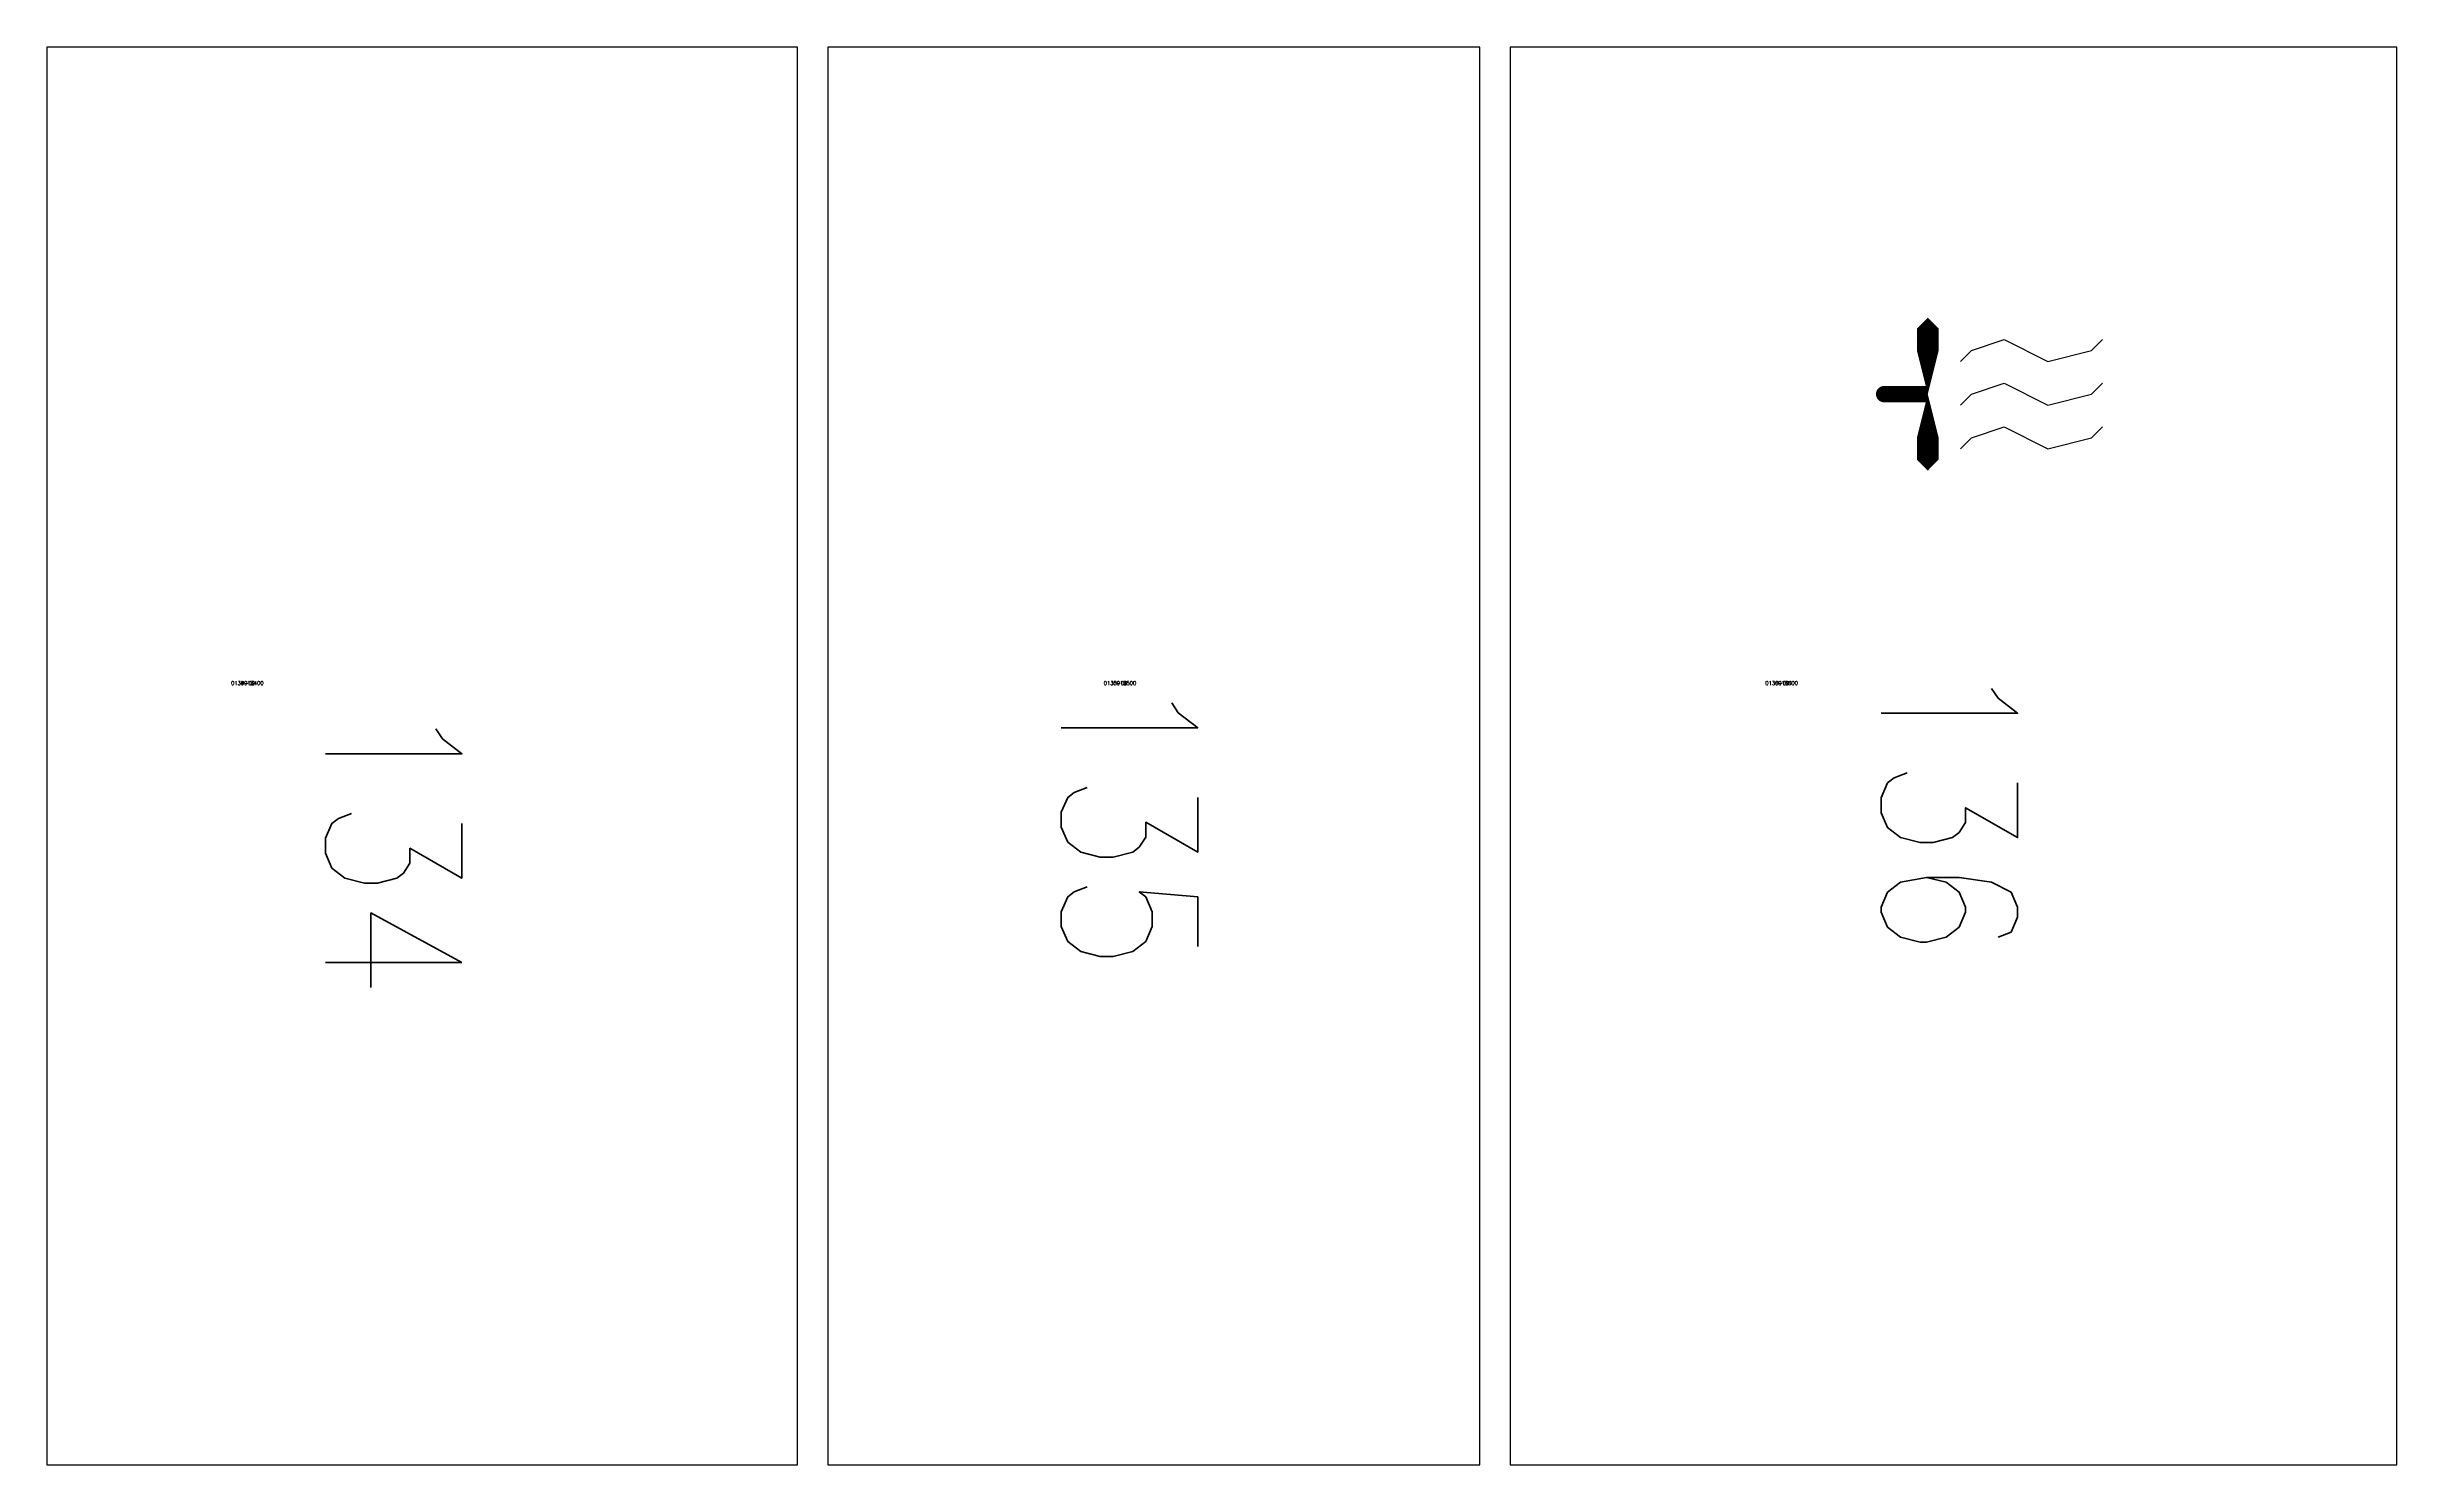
# Model space of a CAD drawing. Header units: inches. Extents: x 196 to 816, y -1069 to -695.
import ezdxf
from ezdxf.enums import TextEntityAlignment as Align

# ---------------------------------------------------------------- set-up
doc = ezdxf.new("R2010")
doc.units = ezdxf.units.IN
doc.header["$LTSCALE"] = 100
doc.header["$MEASUREMENT"] = 0
doc.layers.get('0').update_dxf_attribs({"linetype": 'CONTINUOUS'})
for name, color, linetype in [('A-IDEN-ICON', 4, 'CONTINUOUS'), ('A-IDEN-RNUM', 7, 'CONTINUOUS'), ('A-IDEN-SNUM', 4, 'CONTINUOUS'), ('A-IDEN-VNUM', 4, 'CONTINUOUS'), ('AREA-ASSIGN', 7, 'CONTINUOUS')]:
    doc.layers.add(name, color=color, linetype=linetype)
doc.layers.get('0').off()
doc.styles.add('ROOMSNUMBER', font='txt.shx', dxfattribs={"height": 0.03})
doc.styles.add('ROOMVNUMBER', font='simplex.shx', dxfattribs={"width": 0.85})

# ---------------------------------------------------------------- blocks, each defined once
blk = doc.blocks.new('CPMECH')
for p, q in [((0.015, 0.035), (0.045, 0.045)), ((0.045, 0.045), (0.085, 0.025)), ((0.125, 0.035), (0.135, 0.045)), ((0.005, 0.025), (0.015, 0.035)), ((0.085, 0.025), (0.125, 0.035)), ((0.015, -0.005), (0.045, 0.005)), ((0.045, 0.005), (0.085, -0.015)), ((0.125, -0.005), (0.135, 0.005)), ((0.005, -0.015), (0.015, -0.005)), ((0.085, -0.015), (0.125, -0.005)), ((0.015, -0.045), (0.045, -0.035)), ((0.045, -0.035), (0.085, -0.055)), ((0.125, -0.045), (0.135, -0.035)), ((0.005, -0.055), (0.015, -0.045)), ((0.085, -0.055), (0.125, -0.045))]:
    blk.add_line(p, q)
for points in [[(-0.025, -0.005, 0, 0.02, 0), (-0.025, 0.035, 0.02, 0.02, 0), (-0.025, 0.055, 0.02, 0, 0), (-0.025, 0.065, 0, 0, 0)], [(-0.025, -0.005, 0, 0.02, 0), (-0.025, -0.045, 0.02, 0.02, 0), (-0.025, -0.065, 0.02, 0, 0), (-0.025, -0.075, 0, 0, 0)]]:
    blk.add_lwpolyline(points, format="xyseb")
at = {"const_width": 0.0075}
blk.add_lwpolyline([(-0.0682, -0.0069, 1), (-0.0618, -0.0031, 1)], format="xyb", close=True, dxfattribs=at)
at = {"const_width": 0.015}
blk.add_lwpolyline([(-0.025, -0.005), (-0.065, -0.005)], dxfattribs=at)

msp = doc.modelspace()

# ---------------------------------------------------------------- linework, layer by layer
at = {"layer": 'AREA-ASSIGN', "elevation": 0}
for points in [[(394, -695.04), (196.04, -695.04), (196.04, -741), (196.04, -741), (196.04, -777), (196.04, -777), (196.04, -1068.96), (394, -1068.96)], [(815.96, -695.04), (668, -695.04), (668, -695.04), (632, -695.04), (632, -695.04), (582, -695.04), (582, -1068.96), (815.96, -1068.96)]]:
    msp.add_lwpolyline(points, close=True, dxfattribs=at)
msp.add_lwpolyline([(574, -695.04), (402, -695.04), (402, -1068.96), (470, -1068.96), (470, -1068.96), (470, -1068.96), (470, -1068.96), (470, -1068.96), (506, -1068.96), (506, -1068.96), (506, -1068.96, 0.068272), (506, -1068.96), (506, -1068.96), (574, -1068.96)], format="xyb", close=True, dxfattribs=at)

# ---------------------------------------------------------------- block references
at = {"layer": 'A-IDEN-ICON', "xscale": 288, "yscale": 288, "zscale": 288, "rotation": 359.9999999994442}
msp.add_blockref('CPMECH', (699.38, -785.13), dxfattribs=at)

# ---------------------------------------------------------------- texts
at = {"layer": 'A-IDEN-RNUM', "style": 'ROOMSNUMBER'}
msp.add_text('0134-00', height=1, rotation=0.00021, dxfattribs=at).set_placement((244.61, -863.29))
for s, p in [('0135-00', (474.8, -863.29)), ('0136-00', (649.33, -863.29))]:
    msp.add_text(s, height=1, dxfattribs=at).set_placement(p)
at = {"layer": 'A-IDEN-SNUM', "style": 'ROOMSNUMBER'}
msp.add_text('0130013400', height=1, rotation=0.00021, dxfattribs=at).set_placement((244.61, -863.29))
for s, p in [('0130013500', (474.8, -863.29)), ('0130013600', (649.33, -863.29))]:
    msp.add_text(s, height=1, dxfattribs=at).set_placement(p)
at = {"layer": 'A-IDEN-VNUM', "style": 'ROOMVNUMBER', "width": 0.85}
for s, p in [('136', (697.88, -895.64)), ('135', (481.6, -899.46)), ('134', (287.48, -906.33))]:
    msp.add_text(s, height=36, rotation=270, dxfattribs=at).set_placement(p, align=Align.MIDDLE_CENTER)

doc.saveas('drawing.dxf')
